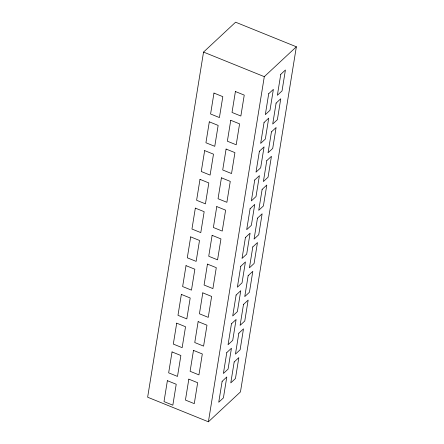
<?xml version="1.0" encoding="UTF-8"?>
<svg xmlns="http://www.w3.org/2000/svg" width="444" height="444" viewBox="0 0 444 444"><rect width="100%" height="100%" fill="white"/><g stroke="black" fill="none" stroke-linecap="round" stroke-linejoin="round"><path stroke-width="0.67" d="M203.541 52.081L147.641 397.219L208.403 421.8L240.459 391.919L296.359 46.781L235.598 22.2L203.541 52.081L264.302 76.662L296.359 46.781M208.403 421.8L264.302 76.662M167.388 380.691L164.003 401.604L172.838 405.183L176.224 384.265L167.388 380.691M172.044 351.926L168.659 372.843L177.495 376.418L180.886 355.505L172.044 351.926M176.706 323.165L173.315 344.083L182.157 347.658L185.542 326.74L176.706 323.165M181.363 294.405L177.977 315.323L186.813 318.897L190.199 297.98L181.363 294.405M186.019 265.645L182.634 286.558L191.469 290.137L194.861 269.219L186.019 265.645M190.681 236.88L187.29 257.798L196.131 261.377L199.517 240.459L190.681 236.88M195.338 208.119L191.952 229.037L200.788 232.612L204.173 211.694L195.338 208.119M199.994 179.359L196.609 200.277L205.444 203.852L208.835 182.934L199.994 179.359M204.656 150.599L201.265 171.512L210.106 175.091L213.492 154.173L204.656 150.599M209.313 121.834L205.927 142.752L214.763 146.331L218.148 125.413L209.313 121.834M213.969 93.073L210.584 113.991L219.419 117.566L222.81 96.648L213.969 93.073M188.828 379.148L185.437 400.066L194.278 403.64L197.663 382.722L188.828 379.148M193.484 350.388L190.099 371.301L198.934 374.88L202.32 353.962L193.484 350.388M198.141 321.623L194.755 342.54L203.591 346.115L206.982 325.202L198.141 321.623M202.803 292.862L199.412 313.78L208.253 317.355L211.638 296.437L202.803 292.862M207.459 264.102L204.074 285.02L212.909 288.594L216.295 267.677L207.459 264.102M212.115 235.342L208.73 256.255L217.566 259.834L220.957 238.916L212.115 235.342M216.777 206.577L213.386 227.495L222.228 231.069L225.613 210.156L216.777 206.577M221.434 177.816L218.048 198.734L226.884 202.309L230.269 181.391L221.434 177.816M226.09 149.056L222.705 169.974L231.54 173.549L234.932 152.631L226.09 149.056M230.752 120.296L227.361 141.209L236.202 144.788L239.588 123.87L230.752 120.296M235.409 91.531L232.023 112.449L240.859 116.023L244.244 95.11L235.409 91.531M222.133 381.324L218.742 402.242L223.41 397.896L226.795 376.978L222.133 381.324M226.79 352.564L223.404 373.482L228.066 369.136L231.452 348.218L226.79 352.564M231.452 323.804L228.061 344.722L232.723 340.376L236.114 319.458L231.452 323.804M236.108 295.044L232.723 315.962L237.385 311.616L240.77 290.698L236.108 295.044M240.765 266.278L237.379 287.196L242.041 282.85L245.427 261.932L240.765 266.278M245.427 237.518L242.036 258.436L246.698 254.09L250.089 233.172L245.427 237.518M250.083 208.758L246.698 229.676L251.359 225.33L254.745 204.412L250.083 208.758M254.739 179.998L251.354 200.916L256.016 196.57L259.401 175.652L254.739 179.998M259.401 151.238L256.01 172.15L260.672 167.804L264.063 146.886L259.401 151.238M264.058 122.472L260.672 143.39L265.334 139.044L268.72 118.126L264.058 122.472M268.714 93.712L265.329 114.63L269.991 110.284L273.376 89.366L268.714 93.712M234.177 361.96L230.786 382.878L235.453 378.532L238.839 357.614L234.177 361.96M238.833 333.2L235.448 354.118L240.11 349.772L243.495 328.854L238.833 333.2M243.495 304.44L240.104 325.358L244.766 321.006L248.157 300.094L243.495 304.44M248.152 275.674L244.761 296.592L249.428 292.246L252.814 271.328L248.152 275.674M252.808 246.914L249.423 267.832L254.085 263.486L257.47 242.568L252.808 246.914M257.47 218.154L254.079 239.072L258.741 234.726L262.132 213.808L257.47 218.154M262.127 189.394L258.735 210.312L263.403 205.961L266.788 185.048L262.127 189.394M266.783 160.628L263.397 181.546L268.059 177.2L271.445 156.282L266.783 160.628M271.445 131.868L268.054 152.786L272.716 148.44L276.107 127.522L271.445 131.868M276.101 103.108L272.716 124.026L277.378 119.68L280.763 98.762L276.101 103.108M280.758 74.348L277.372 95.266L282.034 90.92L285.42 70.002L280.758 74.348"/></g></svg>
